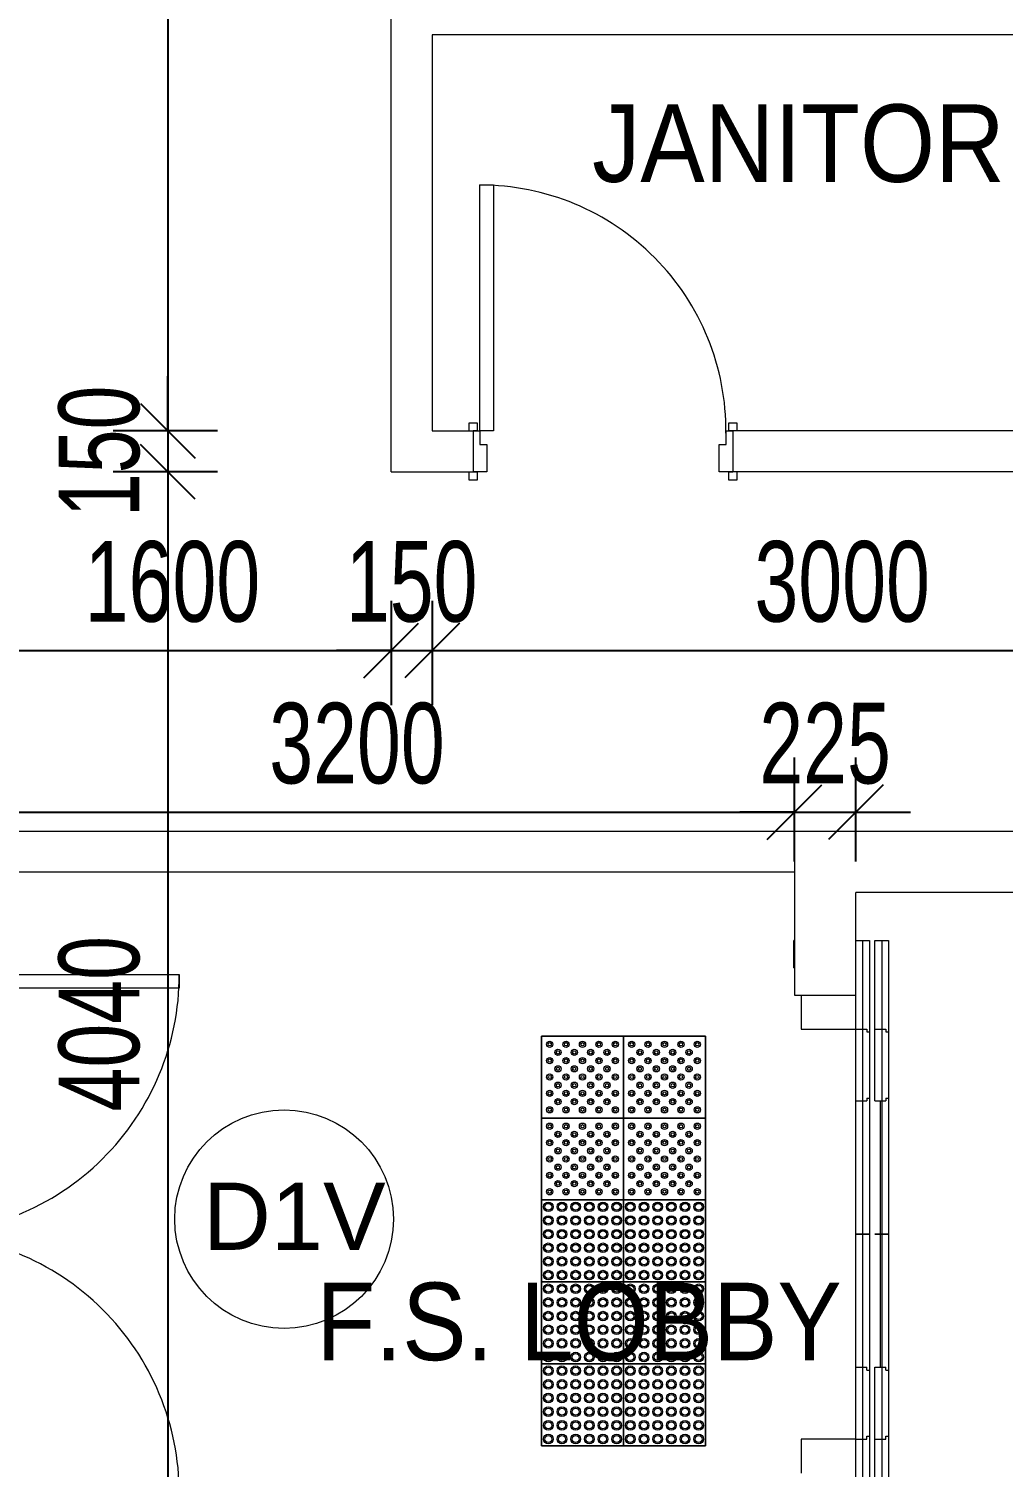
# Model space of a CAD drawing. Header units: millimetres. Extents: x 10569 to 232243, y -25347 to 80743.
# Drawn here: x 81764 to 85328, y 32004 to 37269 of the extents above; entities that cross this region are included whole.
import ezdxf

# ---------------------------------------------------------------- set-up
doc = ezdxf.new("R2010")
doc.units = ezdxf.units.MM
for name, color, linetype, lineweight in [('A-ANNO-DIMS', 211, 'Continuous', 5), ('A-ANNO-NOTE', 131, 'Continuous', 25), ('A-DOOR', 31, 'Continuous', 20), ('A-DOOR-FRAM', 31, 'Continuous', 30), ('A-GENM', 13, 'Continuous', 20), ('A-WALL', 113, 'Continuous', 20), ('G-ANNO-TEXT', 231, 'Continuous', 5)]:
    doc.layers.add(name, color=color, linetype=linetype, lineweight=lineweight)
doc.styles.add('Arial_2', font='arial.ttf', dxfattribs={"width": 0.7, "height": 295.05988})
doc.styles.add('Swis721 BT_4', font='swiss.ttf', dxfattribs={"height": 245.978428})
doc.styles.add('Swis721 BT_6', font='swiss.ttf', dxfattribs={"width": 0.89, "height": 283.821263})
doc.dimstyles.new('Linear_-_1_5mm_Arial', dxfattribs={"dimscale": 304.8, "dimtxt": 300, "dimasz": 0.656168, "dimexe": 0.656168, "dimexo": 0.0625, "dimgap": 0.328084, "dimtad": 1, "dimdec": 0, "dimzin": 0, "dimdsep": 46, "dimtxsty": 'Arial_2', "dimblk1": 'OBLIQUE', "dimblk2": 'OBLIQUE', "dimsah": 1, "dimcen": 0.09, "dimadec": 0, "dimazin": 0, "dimtfac": 1, "dimtdec": 4, "dimtix": 1, "dimtmove": 0, "dimatfit": 3, "dimfxl": 0.656168, "dimfxlon": 1, "dimtvp": 1, "dimtolj": 1, "dimtzin": 0, "dimarcsym": 2})

# ---------------------------------------------------------------- blocks, each defined once
blk = doc.blocks.new('DLN-Lift Door - Lift Door - 1750 x 2800 _SO_ WH_-15175525-TENDER DRAFT G_F')
at = {"layer": 'A-DOOR', "lineweight": 15}
for p, q in [((-1075, 114.5), (-975, 114.5)), ((-1075, 114.5), (-1075, 112.5)), ((-975, 112.5), (-975, 114.5)), ((975, 114.5), (1075, 114.5)), ((975, 114.5), (975, 112.5)), ((1075, 112.5), (1075, 114.5)), ((-750, 87.5), (-875, 87.5)), ((-750, -112.5), (-750, 87.5)), ((875, 87.5), (750, 87.5)), ((750, 87.5), (750, -112.5)), ((-1075, -162.5), (-1075, -112.5)), ((-1075, -112.5), (0, -112.5)), ((-1075, -137.5), (1075, -137.5)), ((-875, -112.5), (-750, -112.5)), ((-750, -112.5), (-750, -152.5)), ((-750, -152.5), (-740, -152.5)), ((-740, -152.5), (-740, -162.5)), ((-497.5, -152.5), (-497.5, -162.5)), ((-497.5, -152.5), (-487.5, -152.5)), ((-487.5, -112.5), (-487.5, -152.5)), ((0, -162.5), (0, -112.5)), ((0, -112.5), (1075, -112.5)), ((0, -112.5), (0, -162.5)), ((487.5, -112.5), (487.5, -152.5)), ((497.5, -152.5), (487.5, -152.5)), ((497.5, -152.5), (497.5, -162.5)), ((740, -152.5), (740, -162.5)), ((750, -152.5), (740, -152.5)), ((750, -112.5), (750, -152.5)), ((750, -112.5), (875, -112.5)), ((1075, -112.5), (1075, -162.5)), ((0, -162.5), (-1075, -162.5)), ((-1075, -232.5), (-1075, -182.5)), ((-1075, -182.5), (-487.5, -182.5)), ((1075, -207.5), (-1075, -207.5)), ((-750, -182.5), (-750, -222.5)), ((-487.5, -182.5), (-487.5, -222.5)), ((-487.5, -202.5), (487.5, -202.5)), ((1075, -162.5), (0, -162.5)), ((0, -232.5), (0, -182.5)), ((0, -182.5), (0, -232.5)), ((487.5, -182.5), (487.5, -222.5)), ((487.5, -182.5), (1075, -182.5)), ((750, -182.5), (750, -222.5)), ((1075, -182.5), (1075, -232.5)), ((0, -232.5), (-1075, -232.5)), ((-750, -222.5), (-740, -222.5)), ((-740, -222.5), (-740, -232.5)), ((-497.5, -222.5), (-497.5, -232.5)), ((-497.5, -222.5), (-487.5, -222.5)), ((1075, -232.5), (0, -232.5)), ((497.5, -222.5), (487.5, -222.5)), ((497.5, -222.5), (497.5, -232.5)), ((740, -222.5), (740, -232.5)), ((750, -222.5), (740, -222.5))]:
    blk.add_line(p, q, dxfattribs=at)
blk = doc.blocks.new('DLN-Single Door__X01_ - _M03a_ 900 x 2450 _WH_-16935538-TENDER DRAFT G_F')
at = {"layer": 'A-DOOR', "lineweight": 15}
for p, q in [((-450, 975), (-400, 975)), ((-450, 75), (-450, 975)), ((-400, 975), (-400, 75)), ((-490, 105), (-460, 105)), ((-490, 75), (-490, 105)), ((-460, 75), (-475, 75)), ((-460, 105), (-460, 75)), ((-400, 75), (-450, 75)), ((460, 75), (460, 105)), ((460, 105), (490, 105)), ((475, 75), (460, 75)), ((490, 105), (490, 75)), ((-490, -105), (-490, -75)), ((-460, -105), (-490, -105)), ((-475, -75), (-460, -75)), ((-460, -75), (-460, -105)), ((460, -105), (460, -75)), ((460, -75), (475, -75)), ((490, -105), (460, -105)), ((490, -75), (490, -105))]:
    blk.add_line(p, q, dxfattribs=at)
blk.add_arc((-450, 75), 900, 359.5, 90, dxfattribs=at)
at = {"layer": 'A-DOOR-FRAM', "lineweight": 15}
for p, q in [((-475, 75), (-450, 75)), ((-450, 75), (-450, 25)), ((450, 75), (475, 75)), ((450, 25), (450, 75)), ((-450, 25), (-425, 25)), ((-425, 25), (-425, -75)), ((425, 25), (450, 25)), ((425, -75), (425, 25)), ((-425, -75), (-475, -75)), ((475, -75), (425, -75))]:
    blk.add_line(p, q, dxfattribs=at)
blk = doc.blocks.new('DLN-Double Door__X04_ - _M19_ 1900 x 2450 _WH_-16908813-TENDER DRAFT G_F')
at = {"layer": 'A-DOOR', "lineweight": 15}
for p, q in [((-900, -75), (-950, -75)), ((-950, -75), (-950, -1025)), ((-900, -1025), (-900, -75)), ((900, -75), (950, -75)), ((900, -1025), (900, -75)), ((950, -75), (950, -1025)), ((-950, -1025), (-900, -1025)), ((950, -1025), (900, -1025))]:
    blk.add_line(p, q, dxfattribs=at)
for centre, start, end in [((-950, -75), 270, 0.5), ((950, -75), 179.5, 270)]:
    blk.add_arc(centre, 950, start, end, dxfattribs=at)
at = {"layer": 'A-DOOR-FRAM', "lineweight": 15}
for p, q in [((-960, 105), (-990, 105)), ((-990, 105), (-990, 75)), ((-975, 75), (-960, 75)), ((-925, 75), (-975, 75)), ((-960, 75), (-960, 105)), ((-925, -25), (-925, 75)), ((925, 75), (925, -25)), ((975, 75), (925, 75)), ((990, 105), (960, 105)), ((960, 105), (960, 75)), ((960, 75), (975, 75)), ((990, 75), (990, 105)), ((-950, -75), (-950, -25)), ((-950, -25), (-925, -25)), ((925, -25), (950, -25)), ((950, -25), (950, -75)), ((-990, -75), (-990, -105)), ((-990, -105), (-960, -105)), ((-960, -75), (-975, -75)), ((-975, -75), (-950, -75)), ((-960, -105), (-960, -75)), ((950, -75), (975, -75)), ((975, -75), (960, -75)), ((960, -75), (960, -105)), ((960, -105), (990, -105)), ((990, -105), (990, -75))]:
    blk.add_line(p, q, dxfattribs=at)
blk = doc.blocks.new('DLN_Tactile - Hazard warning Tiles-16031453-TENDER DRAFT G_F')
at = {"layer": 'A-GENM'}
for p, q in [((150, 150), (-150, 150)), ((-150, 150), (-150, -150)), ((-150, -150), (-150, 150)), ((-150, 150), (150, 150)), ((150, -150), (150, 150)), ((150, 150), (150, -150)), ((-150, -150), (150, -150)), ((150, -150), (-150, -150))]:
    blk.add_line(p, q, dxfattribs=at)
for centre, radius in [((-125, 125), 17.5), ((-125, 125), 12.5), ((-75, 125), 17.5), ((-75, 125), 12.5), ((-25, 125), 17.5), ((-25, 125), 12.5), ((25, 125), 17.5), ((25, 125), 12.5), ((75, 125), 17.5), ((75, 125), 12.5), ((125, 125), 17.5), ((125, 125), 12.5), ((-125, 75), 17.5), ((-125, 75), 12.5), ((-75, 75), 17.5), ((-75, 75), 12.5), ((-25, 75), 17.5), ((-25, 75), 12.5), ((25, 75), 17.5), ((25, 75), 12.5), ((75, 75), 17.5), ((75, 75), 12.5), ((125, 75), 17.5), ((125, 75), 12.5), ((-125, 25), 17.5), ((-125, 25), 12.5), ((-75, 25), 17.5), ((-75, 25), 12.5), ((-25, 25), 17.5), ((-25, 25), 12.5), ((25, 25), 17.5), ((25, 25), 12.5), ((75, 25), 17.5), ((75, 25), 12.5), ((125, 25), 17.5), ((125, 25), 12.5), ((-125, -25), 17.5), ((-125, -25), 12.5), ((-75, -25), 17.5), ((-75, -25), 12.5), ((-25, -25), 17.5), ((-25, -25), 12.5), ((25, -25), 17.5), ((25, -25), 12.5), ((75, -25), 17.5), ((75, -25), 12.5), ((125, -25), 17.5), ((125, -25), 12.5), ((-125, -75), 17.5), ((-125, -75), 12.5), ((-75, -75), 17.5), ((-75, -75), 12.5), ((-25, -75), 17.5), ((-25, -75), 12.5), ((25, -75), 17.5), ((25, -75), 12.5), ((75, -75), 17.5), ((75, -75), 12.5), ((125, -75), 17.5), ((125, -75), 12.5), ((-125, -125), 17.5), ((-125, -125), 12.5), ((-75, -125), 17.5), ((-75, -125), 12.5), ((-25, -125), 17.5), ((-25, -125), 12.5), ((25, -125), 17.5), ((25, -125), 12.5), ((75, -125), 17.5), ((75, -125), 12.5), ((125, -125), 17.5), ((125, -125), 12.5)]:
    blk.add_circle(centre, radius, dxfattribs=at)
blk = doc.blocks.new('DLN_Tactile - Positional Tiles-16031454-TENDER DRAFT G_F')
at = {"layer": 'A-GENM'}
for p, q in [((150, 150), (-150, 150)), ((-150, 150), (-150, -150)), ((-150, -150), (-150, 150)), ((-150, 150), (150, 150)), ((150, -150), (150, 150)), ((150, 150), (150, -150)), ((-150, -150), (150, -150)), ((150, -150), (-150, -150))]:
    blk.add_line(p, q, dxfattribs=at)
for centre, radius in [((-120, 120), 11.5), ((-120, 120), 6), ((-60, 120), 11.5), ((-60, 120), 6), ((0, 120), 11.5), ((0, 120), 6), ((60, 120), 11.5), ((60, 120), 6), ((120, 120), 11.5), ((120, 120), 6), ((-120, 60), 11.5), ((-120, 60), 6), ((-90, 90), 11.5), ((-90, 90), 6), ((-60, 60), 11.5), ((-60, 60), 6), ((-30, 90), 11.5), ((-30, 90), 6), ((0, 60), 11.5), ((0, 60), 6), ((30, 90), 11.5), ((30, 90), 6), ((60, 60), 11.5), ((60, 60), 6), ((90, 90), 11.5), ((90, 90), 6), ((120, 60), 11.5), ((120, 60), 6), ((-120, 0), 11.5), ((-120, 0), 6), ((-90, 30), 11.5), ((-90, 30), 6), ((-60, 0), 11.5), ((-60, 0), 6), ((-30, 30), 11.5), ((-30, 30), 6), ((0, 0), 11.5), ((0, 0), 6), ((30, 30), 11.5), ((30, 30), 6), ((60, 0), 11.5), ((60, 0), 6), ((90, 30), 11.5), ((90, 30), 6), ((120, 0), 11.5), ((120, 0), 6), ((-120, -60), 11.5), ((-90, -30), 11.5), ((-90, -30), 6), ((-60, -60), 11.5), ((-30, -30), 11.5), ((-30, -30), 6), ((0, -60), 11.5), ((30, -30), 11.5), ((30, -30), 6), ((60, -60), 11.5), ((90, -30), 11.5), ((90, -30), 6), ((120, -60), 11.5), ((-120, -60), 6), ((-90, -90), 11.5), ((-90, -90), 6), ((-60, -60), 6), ((-30, -90), 11.5), ((-30, -90), 6), ((0, -60), 6), ((30, -90), 11.5), ((30, -90), 6), ((60, -60), 6), ((90, -90), 11.5), ((90, -90), 6), ((120, -60), 6), ((-120, -120), 11.5), ((-120, -120), 6), ((-60, -120), 11.5), ((-60, -120), 6), ((0, -120), 11.5), ((0, -120), 6), ((60, -120), 11.5), ((60, -120), 6), ((120, -120), 11.5), ((120, -120), 6)]:
    blk.add_circle(centre, radius, dxfattribs=at)
blk = doc.blocks.new('GBP_Door Mark - 2 x 1_3_RT_ Border WHITE-4013245-TENDER DRAFT G_F')
at = {"layer": 'A-ANNO-NOTE', "lineweight": 5}
blk.add_circle((-31.356, 27.261), 2, dxfattribs=at)
blk = doc.blocks.new('_Oblique')
at = {"color": 0, "linetype": 'ByBlock', "lineweight": -2}
blk.add_line((-0.5, -0.5), (0.5, 0.5), dxfattribs=at)
blk = doc.blocks.new('DIMBLOCK75-TENDER DRAFT G_F')
at = {"layer": 'A-ANNO-DIMS', "color": 0, "lineweight": -2, "transparency": 16777216}
for p, q in [((82453.8, 39577.5), (82072.8, 39577.5)), ((82272.8, 39577.5), (82272.8, 35797.5)), ((82453.8, 35797.5), (82072.8, 35797.5))]:
    blk.add_line(p, q, dxfattribs=at)
at = {"layer": 'Defpoints', "color": 0, "transparency": 16777216}
for p in [(82472.8, 39577.5), (82272.8, 35797.5), (82472.8, 35797.5)]:
    blk.add_point(p, dxfattribs=at)
at = {"layer": 'A-ANNO-DIMS', "color": 0, "lineweight": -2, "transparency": 16777216, "xscale": 200, "yscale": 200, "zscale": 200}
for p, rotation in [((82272.8, 39577.5), 90), ((82272.8, 35797.5), 270)]:
    blk.add_blockref('_Oblique', p, dxfattribs=dict(at, rotation=rotation))
at = {"layer": 'A-ANNO-DIMS', "color": 0, "transparency": 16777216, "insert": (82022.1, 37687.5), "char_height": 295.06, "width": 753.231, "attachment_point": 5, "rotation": 90, "style": 'Arial_2'}
blk.add_mtext('\\A1;3780', dxfattribs=at)
blk = doc.blocks.new('DIMBLOCK76-TENDER DRAFT G_F')
at = {"layer": 'A-ANNO-DIMS', "color": 0, "lineweight": -2, "transparency": 16777216}
for p, q in [((82272.8, 35797.5), (82272.8, 35997.5)), ((82453.8, 35797.5), (82072.8, 35797.5)), ((82272.8, 35797.5), (82272.8, 35647.5)), ((82453.8, 35647.5), (82072.8, 35647.5)), ((82272.8, 35647.5), (82272.8, 35447.5))]:
    blk.add_line(p, q, dxfattribs=at)
at = {"layer": 'Defpoints', "color": 0, "transparency": 16777216}
for p in [(82472.8, 35797.5), (82272.8, 35647.5), (82472.8, 35647.5)]:
    blk.add_point(p, dxfattribs=at)
at = {"layer": 'A-ANNO-DIMS', "color": 0, "lineweight": -2, "transparency": 16777216, "xscale": 200, "yscale": 200, "zscale": 200}
for p, rotation in [((82272.8, 35797.5), 270), ((82272.8, 35647.5), 90)]:
    blk.add_blockref('_Oblique', p, dxfattribs=dict(at, rotation=rotation))
at = {"layer": 'A-ANNO-DIMS', "color": 0, "transparency": 16777216, "insert": (82022.2, 35722.5), "char_height": 295.06, "width": 564.923, "attachment_point": 5, "rotation": 90, "style": 'Arial_2'}
blk.add_mtext('\\A1;150', dxfattribs=at)
blk = doc.blocks.new('DIMBLOCK77-TENDER DRAFT G_F')
at = {"layer": 'A-ANNO-DIMS', "color": 0, "lineweight": -2, "transparency": 16777216}
for p, q in [((82453.8, 35647.5), (82072.8, 35647.5)), ((82272.8, 35647.5), (82272.8, 31607.5)), ((82453.8, 31607.5), (82072.8, 31607.5))]:
    blk.add_line(p, q, dxfattribs=at)
at = {"layer": 'Defpoints', "color": 0, "transparency": 16777216}
for p in [(82472.8, 35647.5), (82272.8, 31607.5), (82472.8, 31607.5)]:
    blk.add_point(p, dxfattribs=at)
at = {"layer": 'A-ANNO-DIMS', "color": 0, "lineweight": -2, "transparency": 16777216, "xscale": 200, "yscale": 200, "zscale": 200}
for p, rotation in [((82272.8, 35647.5), 90), ((82272.8, 31607.5), 270)]:
    blk.add_blockref('_Oblique', p, dxfattribs=dict(at, rotation=rotation))
at = {"layer": 'A-ANNO-DIMS', "color": 0, "transparency": 16777216, "insert": (82022.2, 33627.5), "char_height": 295.06, "width": 753.231, "attachment_point": 5, "rotation": 90, "style": 'Arial_2'}
blk.add_mtext('\\A1;4040', dxfattribs=at)
blk = doc.blocks.new('DIMBLOCK159-TENDER DRAFT G_F')
at = {"layer": 'A-ANNO-DIMS', "color": 0, "lineweight": -2, "transparency": 16777216}
for p, q in [((81489.3, 35174.9), (81489.3, 34793.9)), ((83089.3, 35174.9), (83089.3, 34793.9)), ((81489.3, 34993.9), (83089.3, 34993.9))]:
    blk.add_line(p, q, dxfattribs=at)
at = {"layer": 'Defpoints', "color": 0, "transparency": 16777216}
for p in [(81489.3, 35193.9), (83089.3, 35193.9), (83089.3, 34993.9)]:
    blk.add_point(p, dxfattribs=at)
at = {"layer": 'A-ANNO-DIMS', "color": 0, "lineweight": -2, "transparency": 16777216, "xscale": 200, "yscale": 200, "zscale": 200, "rotation": 180}
blk.add_blockref('_Oblique', (81489.3, 34993.9), dxfattribs=at)
at = {"layer": 'A-ANNO-DIMS', "color": 0, "lineweight": -2, "transparency": 16777216, "xscale": 200, "yscale": 200, "zscale": 200}
blk.add_blockref('_Oblique', (83089.3, 34993.9), dxfattribs=at)
at = {"layer": 'A-ANNO-DIMS', "color": 0, "transparency": 16777216, "insert": (82289.3, 35244.6), "char_height": 295.06, "width": 753.231, "attachment_point": 5, "style": 'Arial_2'}
blk.add_mtext('\\A1;1600', dxfattribs=at)
blk = doc.blocks.new('DIMBLOCK160-TENDER DRAFT G_F')
at = {"layer": 'A-ANNO-DIMS', "color": 0, "lineweight": -2, "transparency": 16777216}
for p, q in [((83089.3, 35174.9), (83089.3, 34793.9)), ((83239.3, 35174.9), (83239.3, 34793.9)), ((83089.3, 34993.9), (82889.3, 34993.9)), ((83089.3, 34993.9), (83239.3, 34993.9)), ((83239.3, 34993.9), (83439.3, 34993.9))]:
    blk.add_line(p, q, dxfattribs=at)
at = {"layer": 'Defpoints', "color": 0, "transparency": 16777216}
for p in [(83089.3, 35193.9), (83239.3, 35193.9), (83239.3, 34993.9)]:
    blk.add_point(p, dxfattribs=at)
at = {"layer": 'A-ANNO-DIMS', "color": 0, "lineweight": -2, "transparency": 16777216, "xscale": 200, "yscale": 200, "zscale": 200}
blk.add_blockref('_Oblique', (83089.3, 34993.9), dxfattribs=at)
at = {"layer": 'A-ANNO-DIMS', "color": 0, "lineweight": -2, "transparency": 16777216, "xscale": 200, "yscale": 200, "zscale": 200, "rotation": 180}
blk.add_blockref('_Oblique', (83239.3, 34993.9), dxfattribs=at)
at = {"layer": 'A-ANNO-DIMS', "color": 0, "transparency": 16777216, "insert": (83164.3, 35244.6), "char_height": 295.06, "width": 564.923, "attachment_point": 5, "style": 'Arial_2'}
blk.add_mtext('\\A1;150', dxfattribs=at)
blk = doc.blocks.new('DIMBLOCK161-TENDER DRAFT G_F')
at = {"layer": 'A-ANNO-DIMS', "color": 0, "lineweight": -2, "transparency": 16777216}
for p, q in [((83239.3, 35174.9), (83239.3, 34793.9)), ((86239.3, 35174.9), (86239.3, 34793.9)), ((83239.3, 34993.9), (86239.3, 34993.9))]:
    blk.add_line(p, q, dxfattribs=at)
at = {"layer": 'Defpoints', "color": 0, "transparency": 16777216}
for p in [(83239.3, 35193.9), (86239.3, 35193.9), (86239.3, 34993.9)]:
    blk.add_point(p, dxfattribs=at)
at = {"layer": 'A-ANNO-DIMS', "color": 0, "lineweight": -2, "transparency": 16777216, "xscale": 200, "yscale": 200, "zscale": 200, "rotation": 180}
blk.add_blockref('_Oblique', (83239.3, 34993.9), dxfattribs=at)
at = {"layer": 'A-ANNO-DIMS', "color": 0, "lineweight": -2, "transparency": 16777216, "xscale": 200, "yscale": 200, "zscale": 200}
blk.add_blockref('_Oblique', (86239.3, 34993.9), dxfattribs=at)
at = {"layer": 'A-ANNO-DIMS', "color": 0, "transparency": 16777216, "insert": (84739.3, 35244.7), "char_height": 295.06, "width": 753.231, "attachment_point": 5, "style": 'Arial_2'}
blk.add_mtext('\\A1;3000', dxfattribs=at)
blk = doc.blocks.new('DIMBLOCK224-TENDER DRAFT G_F')
at = {"layer": 'A-ANNO-DIMS', "color": 0, "lineweight": -2, "transparency": 16777216}
for p, q in [((81364.3, 34221), (81364.3, 34602)), ((84564.3, 34221), (84564.3, 34602)), ((81364.3, 34402), (84564.3, 34402))]:
    blk.add_line(p, q, dxfattribs=at)
at = {"layer": 'Defpoints', "color": 0, "transparency": 16777216}
for p in [(84564.3, 34402), (81364.3, 34202), (84564.3, 34202)]:
    blk.add_point(p, dxfattribs=at)
at = {"layer": 'A-ANNO-DIMS', "color": 0, "lineweight": -2, "transparency": 16777216, "xscale": 200, "yscale": 200, "zscale": 200, "rotation": 180}
blk.add_blockref('_Oblique', (81364.3, 34402), dxfattribs=at)
at = {"layer": 'A-ANNO-DIMS', "color": 0, "lineweight": -2, "transparency": 16777216, "xscale": 200, "yscale": 200, "zscale": 200}
blk.add_blockref('_Oblique', (84564.3, 34402), dxfattribs=at)
at = {"layer": 'A-ANNO-DIMS', "color": 0, "transparency": 16777216, "insert": (82964.3, 34652.7), "char_height": 295.06, "width": 753.231, "attachment_point": 5, "style": 'Arial_2'}
blk.add_mtext('\\A1;3200', dxfattribs=at)
blk = doc.blocks.new('DIMBLOCK225-TENDER DRAFT G_F')
at = {"layer": 'A-ANNO-DIMS', "color": 0, "lineweight": -2, "transparency": 16777216}
for p, q in [((84564.3, 34221), (84564.3, 34602)), ((84789.3, 34221), (84789.3, 34602)), ((84564.3, 34402), (84364.3, 34402)), ((84564.3, 34402), (84789.3, 34402)), ((84789.3, 34402), (84989.3, 34402))]:
    blk.add_line(p, q, dxfattribs=at)
at = {"layer": 'Defpoints', "color": 0, "transparency": 16777216}
for p in [(84789.3, 34402), (84564.3, 34202), (84789.3, 34202)]:
    blk.add_point(p, dxfattribs=at)
at = {"layer": 'A-ANNO-DIMS', "color": 0, "lineweight": -2, "transparency": 16777216, "xscale": 200, "yscale": 200, "zscale": 200}
blk.add_blockref('_Oblique', (84564.3, 34402), dxfattribs=at)
at = {"layer": 'A-ANNO-DIMS', "color": 0, "lineweight": -2, "transparency": 16777216, "xscale": 200, "yscale": 200, "zscale": 200, "rotation": 180}
blk.add_blockref('_Oblique', (84789.3, 34402), dxfattribs=at)
at = {"layer": 'A-ANNO-DIMS', "color": 0, "transparency": 16777216, "insert": (84676.8, 34652.6), "char_height": 295.06, "width": 564.923, "attachment_point": 5, "style": 'Arial_2'}
blk.add_mtext('\\A1;225', dxfattribs=at)

msp = doc.modelspace()

# ---------------------------------------------------------------- linework, layer by layer
at = {"layer": 'A-WALL'}
for p, q in [((83089.29296, 37247.48546), (83089.29296, 39577.48546)), ((83089.29296, 35647.48546), (83089.29296, 37247.48546)), ((83239.29296, 37247.48546), (83239.29296, 35797.48546)), ((86239.29296, 37247.48546), (83239.29296, 37247.48546)), ((83239.29296, 35797.48546), (83389.29296, 35797.48546)), ((83389.29296, 35797.48546), (83389.29296, 35647.48546)), ((86239.29296, 35797.48546), (84339.29296, 35797.48546)), ((84339.29296, 35797.48546), (84339.29296, 35647.48546)), ((83089.29296, 35647.48546), (83389.29296, 35647.48546)), ((86389.29296, 35647.48546), (84339.29296, 35647.48546)), ((81214.29296, 34332.48546), (88264.29296, 34332.48546)), ((84564.29296, 34332.48546), (84564.29296, 33732.48546)), ((84564.29296, 34182.48546), (81364.29296, 34182.48546)), ((88039.29296, 34107.48546), (84789.29296, 34107.48546)), ((84789.29296, 33732.48546), (84789.29296, 34107.48546)), ((84564.29296, 33732.48546), (84789.29296, 33732.48546))]:
    msp.add_line(p, q, dxfattribs=at)

# ---------------------------------------------------------------- block references
at = {"layer": 'A-ANNO-NOTE', "xscale": 200, "yscale": 200, "zscale": 200}
msp.add_blockref('GBP_Door Mark - 2 x 1_3_RT_ Border WHITE-4013245-TENDER DRAFT G_F', (88968.83633, 27460.15234), dxfattribs=at)
at = {"layer": 'A-DOOR', "lineweight": 15}
msp.add_blockref('DLN-Single Door__X01_ - _M03a_ 900 x 2450 _WH_-16935538-TENDER DRAFT G_F', (83864.29296, 35722.48546), dxfattribs=at)
for name, p, rotation in [('DLN-Lift Door - Lift Door - 1750 x 2800 _SO_ WH_-15175525-TENDER DRAFT G_F', (84676.79296, 32857.48546), 90.00000000000001), ('DLN-Double Door__X04_ - _M19_ 1900 x 2450 _WH_-16908813-TENDER DRAFT G_F', (81289.29296, 32857.48546), 90)]:
    msp.add_blockref(name, p, dxfattribs=dict(at, rotation=rotation))
at = {"layer": 'A-GENM', "rotation": 180}
for name, p in [('DLN_Tactile - Positional Tiles-16031454-TENDER DRAFT G_F', (83789.29296, 33432.48546)), ('DLN_Tactile - Positional Tiles-16031454-TENDER DRAFT G_F', (84089.29296, 33432.48546)), ('DLN_Tactile - Positional Tiles-16031454-TENDER DRAFT G_F', (83789.29296, 33132.48546)), ('DLN_Tactile - Positional Tiles-16031454-TENDER DRAFT G_F', (84089.29296, 33132.48546)), ('DLN_Tactile - Hazard warning Tiles-16031453-TENDER DRAFT G_F', (83789.29296, 32832.48546)), ('DLN_Tactile - Hazard warning Tiles-16031453-TENDER DRAFT G_F', (84089.29296, 32832.48546)), ('DLN_Tactile - Hazard warning Tiles-16031453-TENDER DRAFT G_F', (83789.29296, 32532.48546)), ('DLN_Tactile - Hazard warning Tiles-16031453-TENDER DRAFT G_F', (84089.29296, 32532.48546)), ('DLN_Tactile - Hazard warning Tiles-16031453-TENDER DRAFT G_F', (83789.29296, 32232.48546)), ('DLN_Tactile - Hazard warning Tiles-16031453-TENDER DRAFT G_F', (84089.29296, 32232.48546))]:
    msp.add_blockref(name, p, dxfattribs=at)

# ---------------------------------------------------------------- texts
at = {"layer": 'A-ANNO-NOTE', "lineweight": 5, "insert": (82735.15752, 33045.8886), "char_height": 245.978428, "width": 767.4923018, "attachment_point": 2, "line_spacing_factor": 1.00667, "style": 'Swis721 BT_4'}
msp.add_mtext('D1V', dxfattribs=at)
at = {"layer": 'G-ANNO-TEXT', "color": 7, "char_height": 283.821263, "attachment_point": 1, "line_spacing_factor": 1.00667, "style": 'Swis721 BT_6'}
for s, insert, width in [('JANITOR', (83824.50837, 36992.50185), 1731.6), ('F.S. LOBBY', (82815.91831, 32679.91846), 2214)]:
    msp.add_mtext(s, dxfattribs=dict(at, insert=insert, width=width))

# ---------------------------------------------------------------- dimensions: what is measured, and where the dimension line sits
at = {"layer": 'A-ANNO-DIMS'}
for base, p1, p2, override, picture, middle in [((82272.81866, 35797.48546), (82472.81866, 39577.48546), (82472.81866, 35797.48546), {"dimpost": '<>', "dimfxl": 3780}, 'DIMBLOCK75-TENDER DRAFT G_F', (82022.06842, 37687.48546)), ((82272.81866, 35647.48546), (82472.81866, 35797.48546), (82472.81866, 35647.48546), {"dimpost": '<>', "dimfxl": 150}, 'DIMBLOCK76-TENDER DRAFT G_F', (82022.16905, 35722.48546)), ((82272.81866, 31607.48546), (82472.81866, 35647.48546), (82472.81866, 31607.48546), {"dimpost": '<>', "dimfxl": 4040}, 'DIMBLOCK77-TENDER DRAFT G_F', (82022.16905, 33627.48546))]:
    dim = msp.add_linear_dim(base=base, p1=p1, p2=p2, angle=90, dimstyle='Linear_-_1_5mm_Arial', override=override, dxfattribs=at)
    dim.commit()
    dim.dimension.update_dxf_attribs({"geometry": picture, "text_midpoint": middle})
for base, p1, p2, override, picture, middle in [((83089.29296, 34993.90697), (81489.29296, 35193.90697), (83089.29296, 35193.90697), {"dimpost": '<>', "dimfxl": 1600}, 'DIMBLOCK159-TENDER DRAFT G_F', (82289.29296, 35244.55657)), ((83239.29296, 34993.90697), (83089.29296, 35193.90697), (83239.29296, 35193.90697), {"dimpost": '<>', "dimfxl": 150}, 'DIMBLOCK160-TENDER DRAFT G_F', (83164.29296, 35244.55657)), ((86239.29296, 34993.90697), (83239.29296, 35193.90697), (86239.29296, 35193.90697), {"dimpost": '<>', "dimfxl": 3000}, 'DIMBLOCK161-TENDER DRAFT G_F', (84739.29296, 35244.65721)), ((84564.29296, 34401.95714), (81364.29296, 34201.95714), (84564.29296, 34201.95714), {"dimpost": '<>', "dimfxl": 3200}, 'DIMBLOCK224-TENDER DRAFT G_F', (82964.29296, 34652.70738)), ((84789.29296, 34401.95714), (84564.29296, 34201.95714), (84789.29296, 34201.95714), {"dimpost": '<>', "dimfxl": 225}, 'DIMBLOCK225-TENDER DRAFT G_F', (84676.79296, 34652.60674))]:
    dim = msp.add_linear_dim(base=base, p1=p1, p2=p2, dimstyle='Linear_-_1_5mm_Arial', override=override, dxfattribs=at)
    dim.commit()
    dim.dimension.update_dxf_attribs({"geometry": picture, "text_midpoint": middle})

doc.saveas('drawing.dxf')
